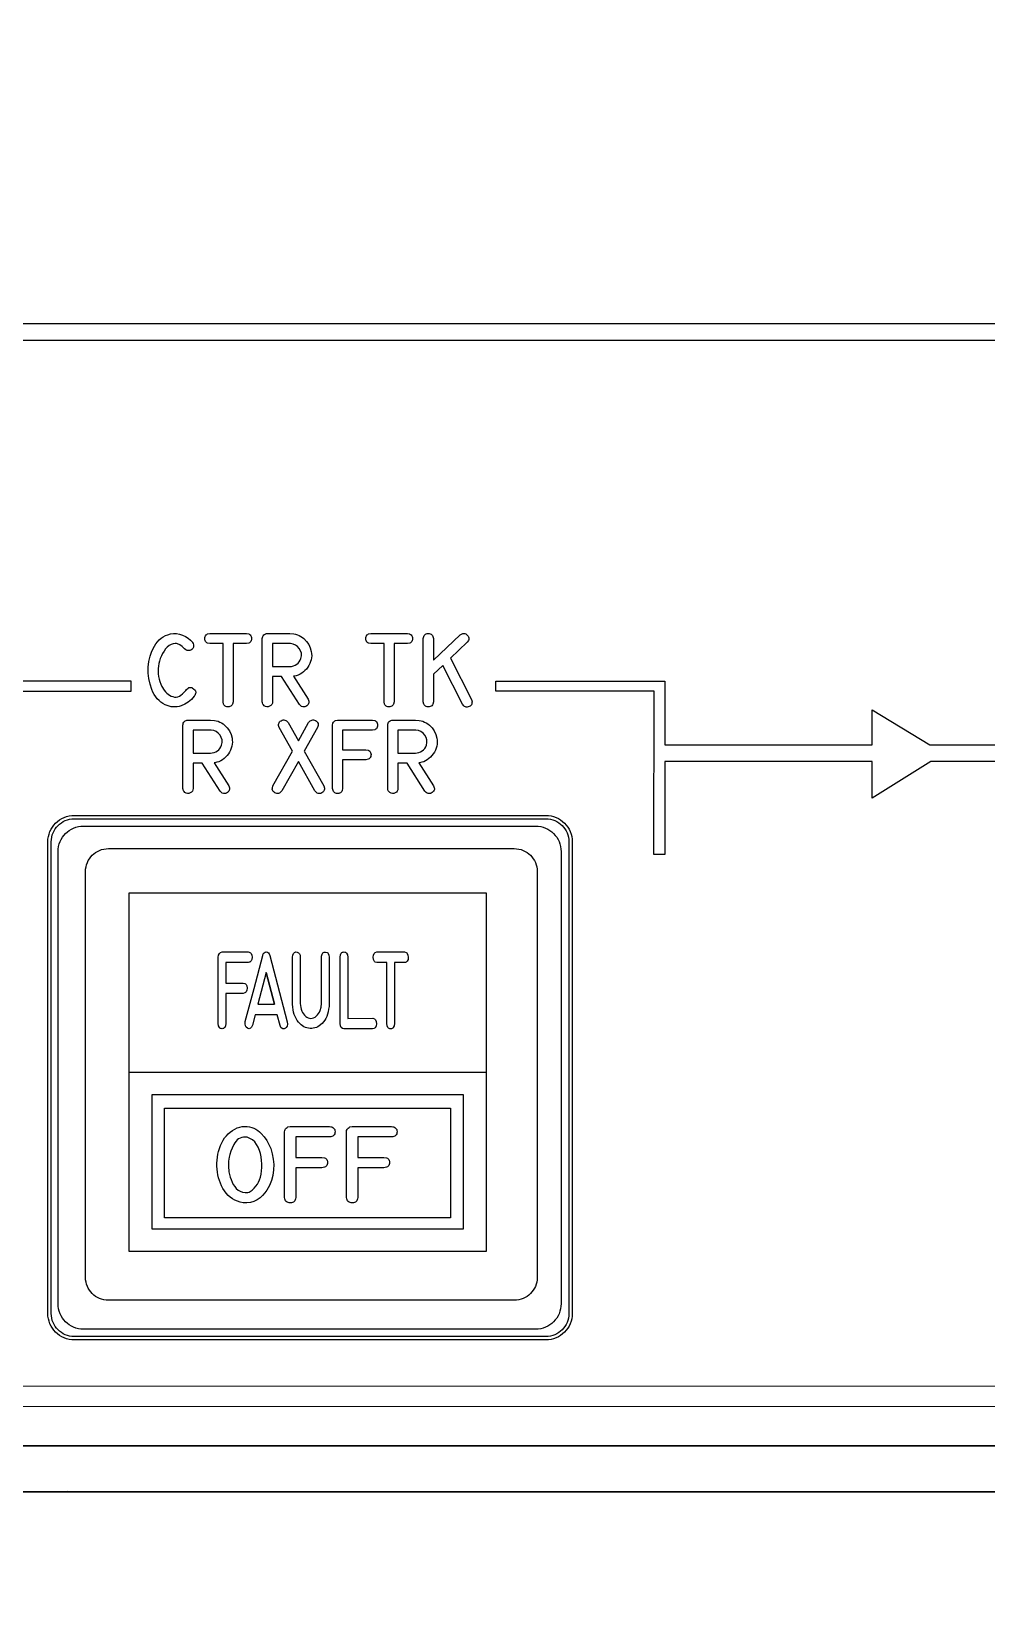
# Model space of a CAD drawing. Extents: x 27 to 704, y 10 to 614.
# Drawn here: x 382.4 to 425.1, y 359.8 to 430 of the extents above; entities that cross this region are included whole.
import ezdxf

# ---------------------------------------------------------------- set-up
doc = ezdxf.new("R2010")
doc.units = 0
for name, color, linetype in [('_BACKPANEL', 5, 'CONTINUOUS'), ('_ENGRAVING', 105, 'CONTINUOUS'), ('_LABELS', 30, 'CONTINUOUS'), ('_TOPLAYER', 1, 'CONTINUOUS')]:
    doc.layers.add(name, color=color, linetype=linetype)

msp = doc.modelspace()

# ---------------------------------------------------------------- linework, layer by layer
at = {"layer": '_BACKPANEL'}
for points in [[(526.324, 500.11), (526.324, 495.348), (526.324, 485.823), (526.324, 476.298), (526.324, 376.285), (526.324, 366.76), (203.984, 366.76), (203.984, 376.285), (203.984, 476.298), (203.984, 485.823), (203.984, 495.348), (203.984, 500.11)], [(384.277, 394.799), (405.372, 394.799), (405.478, 394.794), (405.58, 394.778), (405.678, 394.753), (405.773, 394.719), (405.863, 394.676), (405.947, 394.624), (406.026, 394.565), (406.099, 394.499), (406.165, 394.426), (406.224, 394.347), (406.276, 394.262), (406.319, 394.172), (406.353, 394.078), (406.379, 393.979), (406.394, 393.877), (406.399, 393.772), (406.399, 372.677), (406.394, 372.571), (406.379, 372.469), (406.353, 372.371), (406.319, 372.276), (406.276, 372.186), (406.224, 372.101), (406.165, 372.022), (406.099, 371.949), (406.026, 371.883), (405.947, 371.824), (405.863, 371.773), (405.773, 371.73), (405.678, 371.695), (405.58, 371.67), (405.478, 371.654), (405.372, 371.649), (384.277, 371.649), (384.171, 371.654), (384.069, 371.67), (383.971, 371.695), (383.876, 371.73), (383.786, 371.773), (383.702, 371.824), (383.623, 371.883), (383.55, 371.949), (383.483, 372.022), (383.424, 372.101), (383.373, 372.186), (383.33, 372.276), (383.295, 372.371), (383.27, 372.469), (383.255, 372.571), (383.249, 372.677), (383.249, 393.772), (383.255, 393.877), (383.27, 393.979), (383.295, 394.078), (383.33, 394.172), (383.373, 394.262), (383.424, 394.347), (383.483, 394.426), (383.55, 394.499), (383.623, 394.565), (383.702, 394.624), (383.786, 394.676), (383.876, 394.719), (383.971, 394.753), (384.069, 394.778), (384.171, 394.794)], [(526.323, 364.71), (526.323, 359.871), (526.323, 350.191), (526.323, 340.512), (526.323, 267.915), (526.323, 258.235), (203.984, 258.235), (203.984, 267.915), (203.984, 340.512), (203.984, 350.191), (203.984, 359.871), (203.984, 364.71)]]:
    msp.add_lwpolyline(points, close=True, dxfattribs=at)
at = {"layer": '_ENGRAVING'}
for points in [[(376.078, 416.94), (459.926, 416.94)], [(459.926, 416.19), (376.078, 416.19)], [(432.316, 397.359), (422.582, 397.359), (419.971, 395.723), (419.971, 397.359), (410.689, 397.359), (410.693, 393.209), (410.206, 393.209), (410.213, 400.502), (410.202, 400.502), (403.139, 400.502), (403.139, 400.951), (403.147, 400.951), (410.685, 400.951), (410.685, 400.95), (410.688, 398.109), (419.971, 398.109), (419.971, 399.673), (422.542, 398.109), (432.316, 398.109)], [(209.597, 368.517), (520.054, 368.531), (520.145, 368.541), (520.229, 368.567), (520.305, 368.609), (520.371, 368.664), (520.426, 368.731), (520.467, 368.807), (520.493, 368.892), (520.502, 368.983), (520.493, 369.073), (520.467, 369.157), (520.425, 369.234), (520.371, 369.3), (520.304, 369.355), (520.228, 369.396), (520.144, 369.423), (520.054, 369.432), (209.595, 369.417)]]:
    msp.add_lwpolyline(points, dxfattribs=at)
for points in [[(389.663, 400.318), (389.648, 400.297), (389.64, 400.286), (389.634, 400.276), (389.514, 400.138), (389.378, 400.022), (389.224, 399.927), (389.052, 399.854), (388.962, 399.827), (388.873, 399.81), (388.784, 399.801), (388.695, 399.802), (388.606, 399.813), (388.518, 399.832), (388.431, 399.861), (388.343, 399.9), (388.245, 399.954), (388.154, 400.017), (388.069, 400.089), (387.991, 400.169), (387.92, 400.259), (387.856, 400.357), (387.798, 400.463), (387.747, 400.579), (387.666, 400.82), (387.611, 401.067), (387.584, 401.318), (387.584, 401.574), (387.611, 401.827), (387.666, 402.069), (387.748, 402.301), (387.859, 402.523), (387.924, 402.626), (387.997, 402.719), (388.076, 402.802), (388.163, 402.874), (388.256, 402.937), (388.357, 402.989), (388.465, 403.032), (388.579, 403.064), (388.715, 403.084), (388.85, 403.082), (388.986, 403.058), (389.121, 403.012), (389.25, 402.949), (389.367, 402.875), (389.472, 402.789), (389.564, 402.691), (389.572, 402.68), (389.602, 402.631), (389.617, 402.579), (389.617, 402.525), (389.603, 402.469), (389.577, 402.417), (389.541, 402.376), (389.496, 402.346), (389.443, 402.326), (389.382, 402.318), (389.323, 402.328), (389.267, 402.355), (389.213, 402.4), (389.106, 402.508), (389, 402.584), (388.897, 402.628), (388.846, 402.638), (388.796, 402.64), (388.698, 402.626), (388.606, 402.594), (388.519, 402.544), (388.437, 402.476), (388.361, 402.394), (388.292, 402.301), (388.229, 402.197), (388.173, 402.082), (388.126, 401.964), (388.088, 401.85), (388.061, 401.739), (388.044, 401.632), (388.033, 401.515), (388.031, 401.398), (388.036, 401.28), (388.049, 401.162), (388.072, 401.046), (388.103, 400.933), (388.145, 400.824), (388.196, 400.718), (388.299, 400.552), (388.356, 400.482), (388.415, 400.421), (388.478, 400.368), (388.544, 400.324), (388.613, 400.288), (388.685, 400.261), (388.759, 400.245), (388.832, 400.244), (388.905, 400.257), (388.977, 400.285), (389.049, 400.327), (389.12, 400.383), (389.191, 400.455), (389.262, 400.54), (389.292, 400.582), (389.369, 400.646), (389.409, 400.665), (389.449, 400.674), (389.489, 400.673), (389.53, 400.664), (389.571, 400.645), (389.613, 400.616), (389.68, 400.548), (389.7, 400.512), (389.71, 400.475), (389.712, 400.438), (389.705, 400.399), (389.688, 400.359)], [(390.934, 400.029), (390.934, 402.633), (390.34, 402.633), (390.241, 402.654), (390.203, 402.673), (390.171, 402.698), (390.146, 402.729), (390.129, 402.767), (390.118, 402.809), (390.115, 402.858), (390.119, 402.907), (390.129, 402.95), (390.147, 402.987), (390.172, 403.019), (390.203, 403.044), (390.242, 403.064), (390.34, 403.085), (391.982, 403.085), (392.08, 403.064), (392.118, 403.045), (392.15, 403.02), (392.174, 402.988), (392.192, 402.951), (392.202, 402.908), (392.206, 402.858), (392.203, 402.809), (392.192, 402.766), (392.175, 402.729), (392.151, 402.698), (392.119, 402.672), (392.08, 402.653), (391.982, 402.633), (391.39, 402.633), (391.39, 400.029), (391.361, 399.93), (391.339, 399.891), (391.312, 399.86), (391.28, 399.835), (391.242, 399.818), (391.199, 399.808), (391.152, 399.805), (391.104, 399.809), (391.062, 399.82), (391.027, 399.838), (390.997, 399.863), (390.972, 399.894), (390.954, 399.932)], [(394.732, 400.153), (394.767, 400.066), (394.772, 400.025), (394.769, 399.986), (394.757, 399.949), (394.738, 399.914), (394.673, 399.848), (394.633, 399.826), (394.59, 399.812), (394.544, 399.807), (394.495, 399.811), (394.448, 399.824), (394.407, 399.845), (394.374, 399.874), (394.347, 399.911), (393.549, 401.158), (393.145, 401.158), (393.145, 400.031), (393.137, 399.966), (393.113, 399.911), (393.073, 399.866), (393.017, 399.83), (392.954, 399.808), (392.894, 399.805), (392.835, 399.82), (392.778, 399.853), (392.739, 399.889), (392.711, 399.93), (392.694, 399.978), (392.689, 400.031), (392.689, 402.861), (392.693, 402.906), (392.705, 402.947), (392.726, 402.985), (392.754, 403.019), (392.789, 403.048), (392.827, 403.069), (392.87, 403.081), (392.915, 403.085), (393.92, 403.085), (394.095, 403.071), (394.178, 403.053), (394.258, 403.028), (394.335, 402.996), (394.41, 402.957), (394.481, 402.91), (394.549, 402.857), (394.67, 402.735), (394.765, 402.598), (394.835, 402.446), (394.88, 402.278), (394.893, 402.184), (394.896, 402.093), (394.89, 402.002), (394.874, 401.914), (394.849, 401.826), (394.815, 401.741), (394.772, 401.657), (394.72, 401.574), (394.66, 401.496), (394.596, 401.426), (394.527, 401.364), (394.453, 401.311), (394.375, 401.265), (394.292, 401.227), (394.205, 401.198), (394.112, 401.176), (394.081, 401.171)], [(398.133, 400.029), (398.133, 402.633), (397.539, 402.633), (397.44, 402.654), (397.401, 402.673), (397.37, 402.698), (397.345, 402.729), (397.327, 402.767), (397.317, 402.809), (397.314, 402.858), (397.317, 402.907), (397.328, 402.95), (397.346, 402.987), (397.37, 403.019), (397.402, 403.044), (397.441, 403.064), (397.539, 403.085), (399.181, 403.085), (399.278, 403.064), (399.317, 403.045), (399.348, 403.02), (399.373, 402.988), (399.39, 402.951), (399.401, 402.908), (399.405, 402.858), (399.401, 402.809), (399.391, 402.766), (399.374, 402.729), (399.349, 402.698), (399.318, 402.672), (399.279, 402.653), (399.181, 402.633), (398.589, 402.633), (398.589, 400.029), (398.56, 399.93), (398.538, 399.891), (398.511, 399.86), (398.478, 399.835), (398.441, 399.818), (398.398, 399.808), (398.35, 399.805), (398.303, 399.809), (398.261, 399.82), (398.225, 399.838), (398.195, 399.863), (398.171, 399.894), (398.152, 399.932)], [(401.531, 403.024), (401.62, 403.073), (401.663, 403.084), (401.705, 403.087), (401.745, 403.08), (401.784, 403.065), (401.821, 403.042), (401.858, 403.009), (401.889, 402.972), (401.91, 402.934), (401.923, 402.896), (401.927, 402.857), (401.921, 402.818), (401.906, 402.778), (401.849, 402.697), (401.101, 401.985), (402.05, 400.13), (402.068, 400.026), (402.066, 399.981), (402.056, 399.94), (402.038, 399.903), (402.012, 399.871), (401.978, 399.843), (401.937, 399.819), (401.893, 399.803), (401.85, 399.794), (401.811, 399.795), (401.773, 399.804), (401.737, 399.822), (401.703, 399.848), (401.642, 399.927), (400.756, 401.658), (400.344, 401.264), (400.344, 400.026), (400.315, 399.927), (400.294, 399.889), (400.266, 399.857), (400.234, 399.833), (400.197, 399.816), (400.154, 399.806), (400.106, 399.803), (400.058, 399.807), (400.016, 399.818), (399.98, 399.835), (399.95, 399.86), (399.926, 399.891), (399.907, 399.929), (399.888, 400.026), (399.888, 402.858), (399.907, 402.955), (399.926, 402.994), (399.95, 403.026), (399.98, 403.05), (400.016, 403.069), (400.058, 403.08), (400.106, 403.084), (400.154, 403.082), (400.197, 403.072), (400.234, 403.054), (400.266, 403.03), (400.294, 402.998), (400.315, 402.958), (400.344, 402.858), (400.344, 401.892)], [(393.92, 401.608), (394.001, 401.615), (394.078, 401.633), (394.153, 401.664), (394.225, 401.708), (394.289, 401.761), (394.342, 401.822), (394.383, 401.891), (394.413, 401.967), (394.437, 402.087), (394.434, 402.202), (394.402, 402.31), (394.344, 402.413), (394.264, 402.502), (394.17, 402.568), (394.063, 402.612), (393.942, 402.633), (393.145, 402.633), (393.145, 401.608)], [(342.06, 400.5), (386.824, 400.5), (386.824, 400.949), (342.06, 400.949)], [(391.184, 396.278), (391.22, 396.191), (391.225, 396.15), (391.222, 396.111), (391.21, 396.074), (391.191, 396.038), (391.126, 395.973), (391.086, 395.95), (391.042, 395.937), (390.996, 395.932), (390.947, 395.936), (390.9, 395.949), (390.859, 395.97), (390.826, 395.999), (390.799, 396.036), (390, 397.285), (389.595, 397.285), (389.595, 396.156), (389.587, 396.091), (389.563, 396.036), (389.523, 395.99), (389.467, 395.955), (389.404, 395.933), (389.343, 395.93), (389.284, 395.945), (389.227, 395.978), (389.188, 396.014), (389.161, 396.055), (389.144, 396.103), (389.138, 396.156), (389.138, 398.99), (389.142, 399.035), (389.155, 399.077), (389.175, 399.115), (389.204, 399.149), (389.239, 399.178), (389.277, 399.199), (389.319, 399.211), (389.365, 399.215), (390.371, 399.215), (390.547, 399.201), (390.63, 399.183), (390.71, 399.158), (390.787, 399.126), (390.862, 399.086), (390.933, 399.04), (391.001, 398.986), (391.122, 398.864), (391.218, 398.727), (391.288, 398.575), (391.333, 398.407), (391.346, 398.313), (391.349, 398.221), (391.343, 398.131), (391.327, 398.042), (391.302, 397.954), (391.268, 397.869), (391.225, 397.784), (391.172, 397.702), (391.113, 397.624), (391.048, 397.554), (390.979, 397.492), (390.906, 397.438), (390.827, 397.392), (390.744, 397.354), (390.656, 397.325), (390.564, 397.303), (390.533, 397.298)], [(390.371, 397.736), (390.452, 397.742), (390.53, 397.761), (390.605, 397.792), (390.677, 397.835), (390.741, 397.889), (390.794, 397.95), (390.835, 398.019), (390.865, 398.095), (390.889, 398.216), (390.886, 398.331), (390.855, 398.439), (390.796, 398.542), (390.716, 398.631), (390.622, 398.697), (390.515, 398.741), (390.394, 398.763), (389.595, 398.763), (389.595, 397.736)], [(393.164, 396.267), (394.041, 397.819), (393.443, 398.88), (393.416, 398.978), (393.415, 399.021), (393.422, 399.062), (393.438, 399.098), (393.461, 399.131), (393.492, 399.161), (393.532, 399.187), (393.575, 399.207), (393.617, 399.218), (393.658, 399.22), (393.697, 399.214), (393.736, 399.198), (393.773, 399.174), (393.843, 399.1), (394.3, 398.283), (394.76, 399.1), (394.83, 399.174), (394.867, 399.198), (394.905, 399.214), (394.945, 399.22), (394.985, 399.218), (395.027, 399.207), (395.069, 399.188), (395.109, 399.162), (395.14, 399.132), (395.163, 399.099), (395.179, 399.062), (395.186, 399.022), (395.186, 398.978), (395.16, 398.878), (394.564, 397.819), (395.439, 396.267), (395.466, 396.168), (395.467, 396.124), (395.46, 396.084), (395.444, 396.047), (395.421, 396.013), (395.389, 395.984), (395.348, 395.958), (395.304, 395.938), (395.262, 395.927), (395.222, 395.925), (395.182, 395.932), (395.145, 395.948), (395.109, 395.972), (395.042, 396.048), (394.3, 397.357), (393.566, 396.048), (393.494, 395.974), (393.456, 395.95), (393.417, 395.935), (393.377, 395.928), (393.336, 395.93), (393.294, 395.941), (393.251, 395.96), (393.212, 395.986), (393.18, 396.015), (393.157, 396.048), (393.142, 396.084), (393.135, 396.124), (393.137, 396.168)], [(395.823, 396.158), (395.823, 398.987), (395.848, 399.081), (395.869, 399.119), (395.895, 399.15), (395.926, 399.175), (395.963, 399.195), (396.053, 399.215), (397.621, 399.215), (397.72, 399.194), (397.758, 399.175), (397.79, 399.149), (397.815, 399.118), (397.832, 399.081), (397.843, 399.037), (397.846, 398.988), (397.843, 398.939), (397.832, 398.896), (397.814, 398.858), (397.789, 398.827), (397.757, 398.803), (397.718, 398.784), (397.618, 398.764), (396.278, 398.764), (396.278, 397.887), (397.323, 397.887), (397.421, 397.867), (397.46, 397.849), (397.491, 397.825), (397.516, 397.795), (397.534, 397.759), (397.546, 397.717), (397.55, 397.67), (397.547, 397.623), (397.537, 397.58), (397.519, 397.543), (397.495, 397.511), (397.463, 397.485), (397.423, 397.463), (397.323, 397.436), (396.278, 397.436), (396.278, 396.158), (396.258, 396.06), (396.24, 396.022), (396.215, 395.991), (396.185, 395.966), (396.148, 395.948), (396.106, 395.937), (396.059, 395.933), (396.01, 395.936), (395.968, 395.946), (395.93, 395.963), (395.898, 395.987), (395.871, 396.019), (395.85, 396.058)], [(400.346, 396.278), (400.381, 396.191), (400.386, 396.15), (400.383, 396.111), (400.372, 396.074), (400.352, 396.038), (400.288, 395.973), (400.247, 395.95), (400.204, 395.937), (400.158, 395.932), (400.109, 395.936), (400.061, 395.949), (400.021, 395.97), (399.987, 395.999), (399.96, 396.036), (399.162, 397.285), (398.757, 397.285), (398.757, 396.156), (398.749, 396.091), (398.725, 396.036), (398.685, 395.99), (398.629, 395.955), (398.566, 395.933), (398.505, 395.93), (398.446, 395.945), (398.389, 395.978), (398.35, 396.014), (398.322, 396.055), (398.305, 396.103), (398.3, 396.156), (398.3, 398.99), (398.304, 399.035), (398.316, 399.077), (398.337, 399.115), (398.365, 399.149), (398.4, 399.178), (398.439, 399.199), (398.481, 399.211), (398.527, 399.215), (399.533, 399.215), (399.708, 399.201), (399.791, 399.183), (399.872, 399.158), (399.949, 399.126), (400.023, 399.086), (400.095, 399.04), (400.163, 398.986), (400.284, 398.864), (400.38, 398.727), (400.45, 398.575), (400.495, 398.407), (400.507, 398.313), (400.51, 398.221), (400.504, 398.131), (400.489, 398.042), (400.464, 397.954), (400.43, 397.869), (400.386, 397.784), (400.334, 397.702), (400.274, 397.624), (400.21, 397.554), (400.141, 397.492), (400.067, 397.438), (399.989, 397.392), (399.906, 397.354), (399.818, 397.325), (399.726, 397.303), (399.695, 397.298)], [(399.533, 397.736), (399.614, 397.742), (399.692, 397.761), (399.766, 397.792), (399.838, 397.835), (399.902, 397.889), (399.955, 397.95), (399.997, 398.019), (400.027, 398.095), (400.051, 398.216), (400.047, 398.331), (400.016, 398.439), (399.957, 398.542), (399.877, 398.631), (399.784, 398.697), (399.676, 398.741), (399.555, 398.763), (398.757, 398.763), (398.757, 397.736)], [(384.287, 394.952), (405.362, 394.952), (405.484, 394.946), (405.603, 394.928), (405.717, 394.899), (405.826, 394.859), (405.931, 394.809), (406.029, 394.75), (406.12, 394.681), (406.205, 394.605), (406.282, 394.52), (406.35, 394.428), (406.409, 394.33), (406.459, 394.226), (406.499, 394.117), (406.529, 394.002), (406.547, 393.884), (406.553, 393.762), (406.553, 372.686), (406.547, 372.564), (406.529, 372.446), (406.499, 372.332), (406.459, 372.222), (406.409, 372.118), (406.35, 372.02), (406.282, 371.928), (406.205, 371.844), (406.12, 371.767), (406.029, 371.699), (405.931, 371.639), (405.826, 371.589), (405.717, 371.549), (405.603, 371.52), (405.484, 371.502), (405.362, 371.496), (384.287, 371.496), (384.165, 371.502), (384.046, 371.52), (383.932, 371.549), (383.822, 371.589), (383.718, 371.639), (383.62, 371.699), (383.529, 371.767), (383.444, 371.844), (383.367, 371.928), (383.299, 372.02), (383.239, 372.118), (383.189, 372.222), (383.15, 372.332), (383.12, 372.446), (383.102, 372.564), (383.096, 372.686), (383.096, 393.762), (383.102, 393.884), (383.12, 394.002), (383.15, 394.117), (383.189, 394.226), (383.239, 394.33), (383.299, 394.428), (383.367, 394.52), (383.444, 394.605), (383.529, 394.681), (383.62, 394.75), (383.718, 394.809), (383.822, 394.859), (383.932, 394.899), (384.046, 394.928), (384.165, 394.946)], [(384.695, 394.474), (404.911, 394.474), (405.028, 394.468), (405.141, 394.451), (405.251, 394.423), (405.356, 394.385), (405.456, 394.337), (405.55, 394.28), (405.638, 394.214), (405.719, 394.14), (405.793, 394.059), (405.858, 393.972), (405.915, 393.877), (405.963, 393.778), (406.002, 393.673), (406.03, 393.563), (406.047, 393.449), (406.053, 393.332), (406.053, 373.116), (406.047, 372.999), (406.03, 372.886), (406.002, 372.776), (405.963, 372.671), (405.915, 372.571), (405.858, 372.477), (405.793, 372.389), (405.719, 372.308), (405.638, 372.234), (405.55, 372.169), (405.456, 372.112), (405.356, 372.064), (405.251, 372.025), (405.141, 371.997), (405.028, 371.98), (404.911, 371.974), (384.695, 371.974), (384.578, 371.98), (384.464, 371.997), (384.354, 372.025), (384.249, 372.064), (384.15, 372.112), (384.055, 372.169), (383.968, 372.234), (383.886, 372.308), (383.813, 372.389), (383.747, 372.477), (383.69, 372.571), (383.642, 372.671), (383.604, 372.776), (383.576, 372.886), (383.559, 372.999), (383.553, 373.116), (383.553, 393.332), (383.559, 393.449), (383.576, 393.563), (383.604, 393.673), (383.642, 393.778), (383.69, 393.877), (383.747, 393.972), (383.813, 394.059), (383.886, 394.14), (383.968, 394.214), (384.055, 394.28), (384.15, 394.337), (384.249, 394.385), (384.354, 394.423), (384.464, 394.451), (384.578, 394.468)]]:
    msp.add_lwpolyline(points, close=True, dxfattribs=at)
at = {"layer": '_LABELS'}
for points in [[(402.715, 375.473), (402.715, 391.475), (386.715, 391.475), (386.715, 375.473)], [(390.715, 385.648), (390.715, 388.608), (390.734, 388.706), (390.769, 388.778), (390.82, 388.825), (390.887, 388.846), (392.061, 388.846), (392.1, 388.839), (392.134, 388.825), (392.163, 388.804), (392.187, 388.778), (392.219, 388.706), (392.229, 388.609), (392.218, 388.512), (392.186, 388.441), (392.162, 388.415), (392.133, 388.395), (392.098, 388.382), (392.058, 388.375), (391.056, 388.375), (391.056, 387.457), (391.838, 387.457), (391.911, 387.436), (391.94, 387.417), (391.964, 387.392), (391.996, 387.323), (392.007, 387.23), (391.998, 387.136), (391.966, 387.064), (391.942, 387.036), (391.913, 387.014), (391.838, 386.985), (391.056, 386.985), (391.056, 385.648), (391.041, 385.546), (391.008, 385.473), (390.986, 385.448), (390.959, 385.429), (390.927, 385.417), (390.891, 385.413), (390.855, 385.416), (390.823, 385.426), (390.795, 385.444), (390.771, 385.47), (390.735, 385.544)], [(391.928, 385.734), (392.317, 387.213), (392.707, 388.692), (392.732, 388.759), (392.766, 388.807), (392.811, 388.836), (392.865, 388.846), (392.92, 388.837), (392.965, 388.809), (393, 388.76), (393.025, 388.692), (393.803, 385.725), (393.81, 385.617), (393.795, 385.53), (393.758, 385.465), (393.731, 385.44), (393.698, 385.42), (393.664, 385.407), (393.632, 385.403), (393.602, 385.407), (393.574, 385.421), (393.524, 385.473), (393.481, 385.561), (393.356, 386.041), (392.368, 386.041), (392.247, 385.572), (392.204, 385.484), (392.18, 385.454), (392.153, 385.432), (392.125, 385.419), (392.094, 385.415), (392.061, 385.42), (392.026, 385.434), (391.967, 385.48), (391.93, 385.545), (391.918, 385.63)], [(395.676, 386.542), (395.676, 386.509), (395.671, 386.408), (395.655, 386.284), (395.633, 386.168), (395.604, 386.061), (395.569, 385.962), (395.528, 385.871), (395.481, 385.789), (395.427, 385.716), (395.367, 385.65), (395.238, 385.545), (395.172, 385.504), (395.105, 385.471), (395.037, 385.447), (394.967, 385.431), (394.897, 385.422), (394.826, 385.422), (394.755, 385.43), (394.685, 385.446), (394.617, 385.47), (394.551, 385.503), (394.422, 385.591), (394.3, 385.712), (394.244, 385.784), (394.195, 385.864), (394.152, 385.952), (394.116, 386.048), (394.088, 386.151), (394.065, 386.263), (394.05, 386.382), (394.041, 386.509), (394.041, 386.542), (394.041, 388.611), (394.055, 388.702), (394.089, 388.777), (394.132, 388.825), (394.185, 388.846), (394.248, 388.841), (394.307, 388.813), (394.35, 388.765), (394.375, 388.698), (394.383, 388.611), (394.383, 386.542), (394.406, 386.362), (394.426, 386.28), (394.454, 386.205), (394.488, 386.136), (394.528, 386.073), (394.575, 386.016), (394.629, 385.965), (394.686, 385.924), (394.744, 385.894), (394.803, 385.878), (394.862, 385.874), (394.922, 385.882), (394.983, 385.903), (395.045, 385.936), (395.107, 385.982), (395.16, 386.031), (395.205, 386.088), (395.243, 386.151), (395.273, 386.22), (395.315, 386.374), (395.335, 386.542), (395.335, 388.611), (395.337, 388.657), (395.359, 388.746), (395.397, 388.806), (395.422, 388.826), (395.451, 388.839), (395.521, 388.843), (395.588, 388.821), (395.615, 388.801), (395.637, 388.775), (395.666, 388.705), (395.676, 388.611)], [(396.337, 385.408), (396.27, 385.428), (396.219, 385.473), (396.184, 385.544), (396.165, 385.641), (396.165, 388.608), (396.185, 388.713), (396.222, 388.788), (396.246, 388.814), (396.274, 388.832), (396.306, 388.843), (396.342, 388.845), (396.377, 388.841), (396.409, 388.829), (396.436, 388.81), (396.459, 388.784), (396.491, 388.71), (396.506, 388.608), (396.506, 385.876), (397.625, 385.878), (397.701, 385.853), (397.73, 385.831), (397.754, 385.804), (397.786, 385.732), (397.796, 385.637), (397.784, 385.542), (397.752, 385.473), (397.728, 385.447), (397.699, 385.428), (397.624, 385.408)], [(398.261, 385.645), (398.261, 388.373), (397.816, 388.373), (397.742, 388.395), (397.713, 388.415), (397.689, 388.441), (397.658, 388.513), (397.647, 388.609), (397.658, 388.705), (397.69, 388.777), (397.714, 388.803), (397.743, 388.824), (397.816, 388.846), (399.047, 388.846), (399.12, 388.825), (399.149, 388.804), (399.173, 388.778), (399.204, 388.706), (399.215, 388.609), (399.205, 388.512), (399.173, 388.44), (399.15, 388.414), (399.121, 388.394), (399.086, 388.38), (399.047, 388.373), (398.603, 388.373), (398.603, 385.645), (398.582, 385.541), (398.545, 385.467), (398.52, 385.441), (398.492, 385.423), (398.46, 385.413), (398.424, 385.41), (398.389, 385.414), (398.358, 385.426), (398.331, 385.444), (398.308, 385.47), (398.276, 385.543)], [(393.233, 386.512), (392.864, 387.922), (392.493, 386.512)], [(392.864, 387.922), (393.233, 386.512)], [(387.742, 382.457), (387.742, 382.315), (387.742, 376.457), (401.688, 376.457), (401.688, 382.457)], [(388.313, 381.859), (401.098, 381.859), (401.098, 376.957), (388.313, 376.957)], [(393.065, 380.058), (393.136, 379.824), (393.18, 379.587), (393.199, 379.345), (393.191, 379.098), (393.157, 378.855), (393.097, 378.623), (393.009, 378.401), (392.895, 378.191), (392.807, 378.068), (392.704, 377.955), (392.587, 377.851), (392.454, 377.757), (392.311, 377.682), (392.161, 377.637), (392.003, 377.62), (391.838, 377.632), (391.705, 377.66), (391.579, 377.698), (391.462, 377.748), (391.353, 377.808), (391.252, 377.879), (391.159, 377.962), (391.074, 378.055), (390.997, 378.159), (390.928, 378.27), (390.866, 378.385), (390.813, 378.502), (390.767, 378.623), (390.729, 378.746), (390.699, 378.873), (390.677, 379.003), (390.662, 379.136), (390.655, 379.27), (390.656, 379.403), (390.665, 379.536), (390.68, 379.667), (390.704, 379.798), (390.735, 379.927), (390.82, 380.184), (390.874, 380.308), (390.935, 380.422), (391.004, 380.528), (391.08, 380.625), (391.164, 380.714), (391.255, 380.793), (391.353, 380.864), (391.459, 380.927), (391.567, 380.976), (391.678, 381.012), (391.791, 381.033), (391.907, 381.04), (392.016, 381.035), (392.12, 381.021), (392.218, 380.997), (392.312, 380.963), (392.401, 380.919), (392.484, 380.866), (392.562, 380.803), (392.636, 380.731), (392.769, 380.573), (392.884, 380.408), (392.983, 380.236)], [(393.678, 377.861), (393.678, 380.803), (393.689, 380.855), (393.706, 380.901), (393.73, 380.94), (393.759, 380.973), (393.794, 380.999), (393.835, 381.019), (393.935, 381.04), (395.69, 381.04), (395.749, 381.032), (395.801, 381.019), (395.844, 380.998), (395.879, 380.972), (395.907, 380.939), (395.927, 380.901), (395.938, 380.855), (395.942, 380.804), (395.938, 380.753), (395.926, 380.708), (395.906, 380.669), (395.878, 380.637), (395.843, 380.611), (395.799, 380.592), (395.747, 380.578), (395.687, 380.571), (394.187, 380.571), (394.187, 379.659), (395.357, 379.659), (395.466, 379.639), (395.51, 379.619), (395.545, 379.594), (395.573, 379.563), (395.593, 379.526), (395.606, 379.483), (395.611, 379.434), (395.607, 379.384), (395.596, 379.34), (395.577, 379.302), (395.549, 379.269), (395.513, 379.241), (395.469, 379.219), (395.357, 379.19), (394.187, 379.19), (394.187, 377.861), (394.18, 377.807), (394.165, 377.76), (394.144, 377.72), (394.117, 377.687), (394.083, 377.661), (394.043, 377.643), (393.995, 377.631), (393.942, 377.627), (393.888, 377.63), (393.84, 377.64), (393.798, 377.658), (393.762, 377.684), (393.732, 377.717), (393.708, 377.757), (393.69, 377.805)], [(396.45, 377.861), (396.45, 380.803), (396.461, 380.855), (396.478, 380.901), (396.501, 380.94), (396.531, 380.973), (396.566, 380.999), (396.607, 381.019), (396.707, 381.04), (398.462, 381.04), (398.521, 381.032), (398.573, 381.019), (398.616, 380.998), (398.651, 380.972), (398.679, 380.939), (398.699, 380.901), (398.71, 380.855), (398.714, 380.804), (398.71, 380.753), (398.698, 380.708), (398.678, 380.669), (398.65, 380.637), (398.614, 380.611), (398.571, 380.592), (398.519, 380.578), (398.459, 380.571), (396.959, 380.571), (396.959, 379.659), (398.129, 379.659), (398.238, 379.639), (398.282, 379.619), (398.317, 379.594), (398.345, 379.563), (398.365, 379.526), (398.378, 379.483), (398.383, 379.434), (398.379, 379.384), (398.368, 379.34), (398.349, 379.302), (398.321, 379.269), (398.285, 379.241), (398.241, 379.219), (398.129, 379.19), (396.959, 379.19), (396.959, 377.861), (396.952, 377.807), (396.937, 377.76), (396.916, 377.72), (396.889, 377.687), (396.855, 377.661), (396.814, 377.643), (396.767, 377.631), (396.714, 377.627), (396.66, 377.63), (396.612, 377.64), (396.57, 377.658), (396.534, 377.684), (396.504, 377.717), (396.48, 377.757), (396.462, 377.805)], [(391.921, 380.566), (391.841, 380.561), (391.765, 380.546), (391.694, 380.52), (391.628, 380.484), (391.568, 380.437), (391.512, 380.381), (391.462, 380.314), (391.416, 380.236), (391.339, 380.077), (391.277, 379.93), (391.23, 379.795), (391.2, 379.672), (391.176, 379.484), (391.174, 379.26), (391.198, 379.02), (391.251, 378.782), (391.288, 378.667), (391.334, 378.558), (391.389, 378.454), (391.452, 378.357), (391.524, 378.27), (391.607, 378.199), (391.7, 378.145), (391.804, 378.106), (391.926, 378.084), (391.984, 378.084), (392.04, 378.092), (392.094, 378.108), (392.145, 378.13), (392.241, 378.198), (392.328, 378.283), (392.403, 378.37), (392.467, 378.459), (392.52, 378.551), (392.564, 378.655), (392.601, 378.773), (392.63, 378.907), (392.651, 379.055), (392.663, 379.211), (392.665, 379.367), (392.655, 379.522), (392.635, 379.678), (392.603, 379.83), (392.558, 379.974), (392.502, 380.11), (392.433, 380.239), (392.349, 380.352), (392.25, 380.443), (392.136, 380.511), (392.005, 380.556)]]:
    msp.add_lwpolyline(points, close=True, dxfattribs=at)
msp.add_lwpolyline([(386.708, 383.474), (402.708, 383.474)], dxfattribs=at)
at = {"layer": '_TOPLAYER'}
msp.add_lwpolyline([(385.807, 393.468), (403.957, 393.468), (404.062, 393.462), (404.164, 393.447), (404.262, 393.422), (404.356, 393.387), (404.446, 393.344), (404.531, 393.293), (404.609, 393.234), (404.682, 393.168), (404.748, 393.095), (404.807, 393.016), (404.858, 392.932), (404.901, 392.842), (404.936, 392.748), (404.961, 392.65), (404.977, 392.548), (404.982, 392.442), (404.982, 374.293), (404.977, 374.188), (404.961, 374.086), (404.936, 373.987), (404.901, 373.893), (404.858, 373.804), (404.807, 373.719), (404.748, 373.64), (404.682, 373.567), (404.609, 373.501), (404.531, 373.442), (404.446, 373.391), (404.356, 373.348), (404.262, 373.314), (404.164, 373.288), (404.062, 373.273), (403.957, 373.268), (385.807, 373.268), (385.702, 373.273), (385.6, 373.288), (385.502, 373.314), (385.407, 373.348), (385.318, 373.391), (385.233, 373.442), (385.154, 373.501), (385.081, 373.567), (385.015, 373.64), (384.956, 373.719), (384.905, 373.804), (384.862, 373.893), (384.828, 373.987), (384.803, 374.086), (384.787, 374.188), (384.782, 374.293), (384.782, 392.442), (384.787, 392.548), (384.803, 392.65), (384.828, 392.748), (384.862, 392.842), (384.905, 392.932), (384.956, 393.016), (385.015, 393.095), (385.081, 393.168), (385.154, 393.234), (385.233, 393.293), (385.318, 393.344), (385.407, 393.387), (385.502, 393.422), (385.6, 393.447), (385.702, 393.462)], close=True, dxfattribs=at)
for points in [[(298.366, 366.76), (346.194, 366.76), (438.264, 366.76)], [(438.273, 364.71), (384.089, 364.71), (383.958, 364.715), (383.83, 364.71), (346.184, 364.71), (298.346, 364.71)]]:
    msp.add_lwpolyline(points, dxfattribs=at)

doc.saveas('drawing.dxf')
